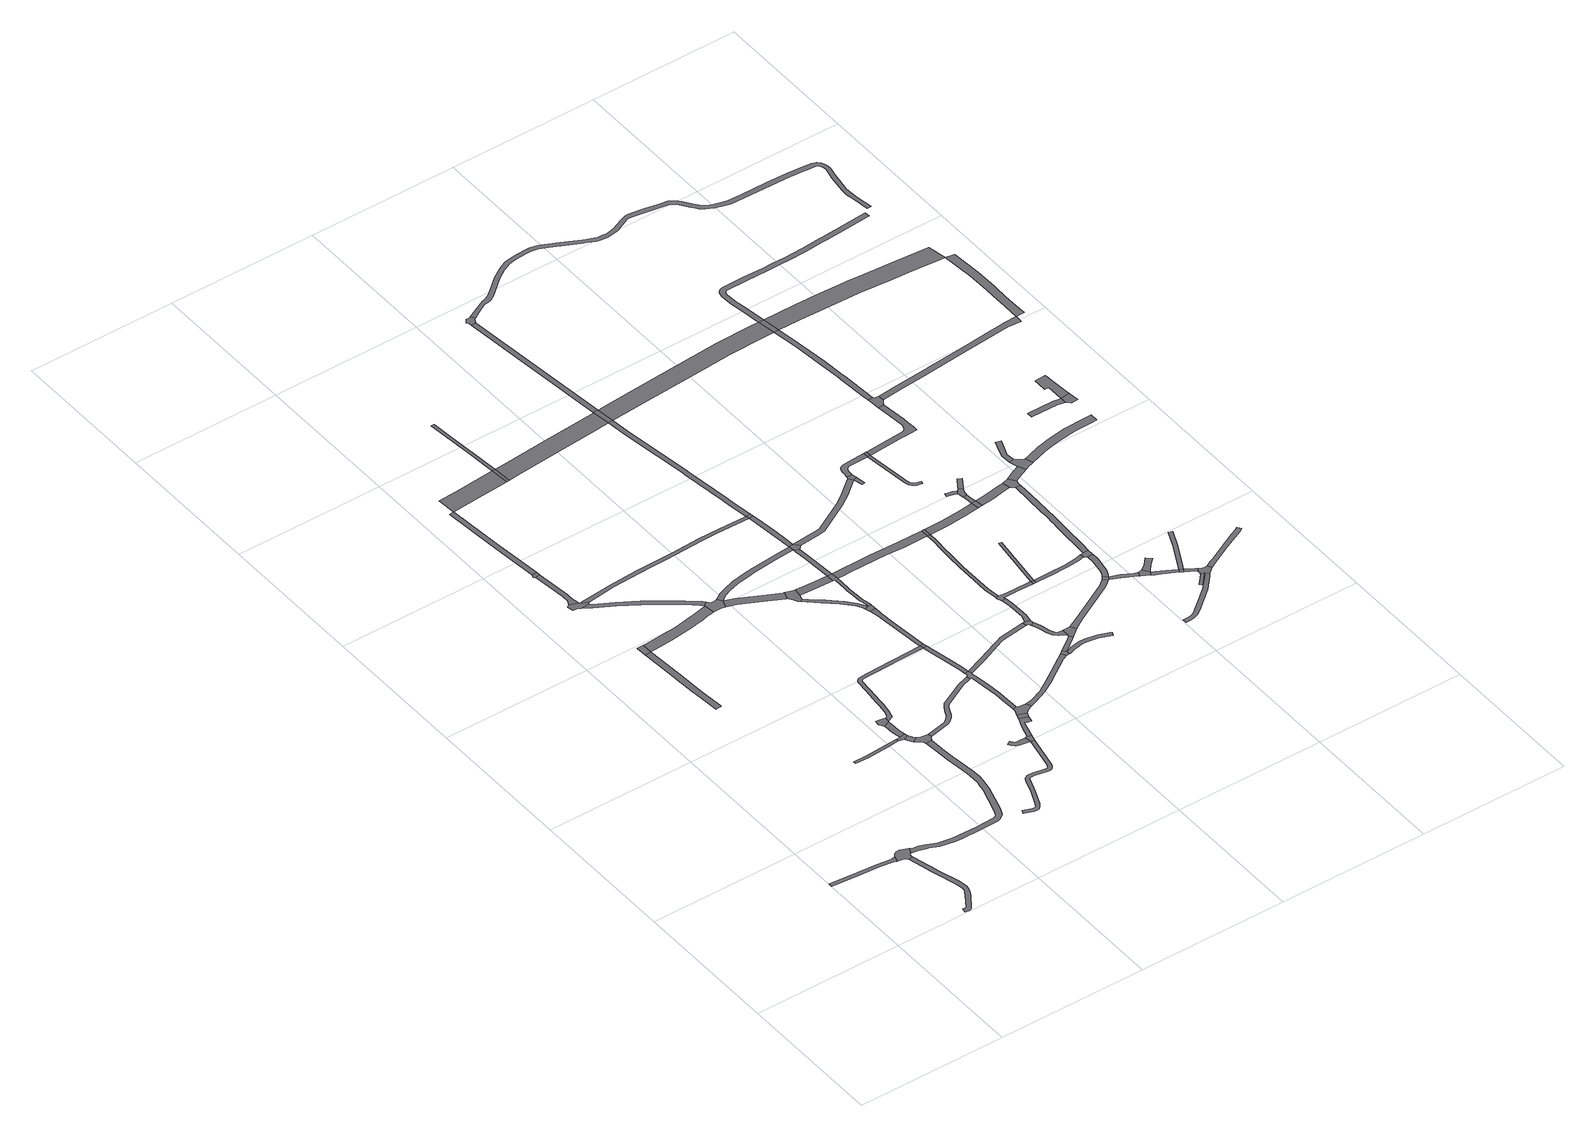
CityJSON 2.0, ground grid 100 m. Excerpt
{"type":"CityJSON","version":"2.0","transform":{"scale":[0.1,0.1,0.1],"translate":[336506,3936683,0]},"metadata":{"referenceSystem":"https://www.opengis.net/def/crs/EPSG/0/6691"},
"CityObjects":{
"road1":{"type":"Road","attributes":{"RoadStructureAttribute.sectionType":"1"},"geometry":[{"type":"MultiSurface","lod":"1","boundaries":[[[0,1,2,3,4,5,6,7,8,9]]]}]},
"road2":{"type":"Road","attributes":{"RoadStructureAttribute.sectionType":"1"},"geometry":[{"type":"MultiSurface","lod":"1","boundaries":[[[10,11,12,13,14,15,16,17,18,19,20,21,22,23,24,25,26,27,28,29,30,31,32,33]]]}]},
"road3":{"type":"Road","geometry":[{"type":"MultiSurface","lod":"1","boundaries":[[[34,35,36,37,38,9,8,39,40,10,33,41,42,43,44]]]}]},
"road4":{"type":"Road","attributes":{"RoadStructureAttribute.sectionType":"1"},"geometry":[{"type":"MultiSurface","lod":"1","boundaries":[[[45,46,47,48,49,50,51,52,53,54,55,56,57,58]]]}]},
"road5":{"type":"Road","attributes":{"RoadStructureAttribute.sectionType":"1"},"geometry":[{"type":"MultiSurface","lod":"1","boundaries":[[[59,60,61,62,63,64,65,66,67,68,69,70,71,72,73,74,75,76,77,78,34,44,79,80,81,82,83,84,85,86,87,88,89,90,91,92,93,94,95,96,97,98,99,100,101,102]]]}]},
"road6":{"type":"Road","geometry":[{"type":"MultiSurface","lod":"1","boundaries":[[[57,103,104,58]]]}]},
"road7":{"type":"Road","attributes":{"RoadStructureAttribute.sectionType":"1"},"geometry":[{"type":"MultiSurface","lod":"1","boundaries":[[[105,106,107,108,109,110,111,112]]]}]},
"road8":{"type":"Road","geometry":[{"type":"MultiSurface","lod":"1","boundaries":[[[113,114,115,116,117,118,119,120,121,122]]]}]},
"road9":{"type":"Road","attributes":{"RoadStructureAttribute.sectionType":"1"},"geometry":[{"type":"MultiSurface","lod":"1","boundaries":[[[123,124,125,126,120,119,127,128,129,130]]]}]},
"road10":{"type":"Road","geometry":[{"type":"MultiSurface","lod":"1","boundaries":[[[131,132,123,130,133,134]]]}]},
"road11":{"type":"Road","attributes":{"RoadStructureAttribute.sectionType":"1"},"geometry":[{"type":"MultiSurface","lod":"1","boundaries":[[[135,136,137,138,139,140,131,134]]]}]},
"road12":{"type":"Road","attributes":{"RoadStructureAttribute.sectionType":"1"},"geometry":[{"type":"MultiSurface","lod":"1","boundaries":[[[141,142,143,144,145,146,147,103,57,148,149,150,151,152,153,154,155,156]]]}]},
"road13":{"type":"Road","geometry":[{"type":"MultiSurface","lod":"1","boundaries":[[[157,158,105,112,159,160]]]}]},
"road14":{"type":"Road","attributes":{"RoadStructureAttribute.sectionType":"1"},"geometry":[{"type":"MultiSurface","lod":"1","boundaries":[[[159,161,162,163,164,160]]]}]},
"road15":{"type":"Road","attributes":{"RoadStructureAttribute.sectionType":"1"},"geometry":[{"type":"MultiSurface","lod":"1","boundaries":[[[165,166,167,168,158,157,169,170,171,172]]]}]},
"road16":{"type":"Road","attributes":{"RoadStructureAttribute.sectionType":"1"},"geometry":[{"type":"MultiSurface","lod":"1","boundaries":[[[173,174,175,176,177,178,115,114,179,180,181,182,183,184,185,186]]]}]},
"road17":{"type":"Road","geometry":[{"type":"MultiSurface","lod":"1","boundaries":[[[187,188,189,190,191,165,172,192]]]}]},
"road18":{"type":"Road","geometry":[{"type":"MultiSurface","lod":"1","boundaries":[[[193,194,195,196,197,198,163,162,199,200,201,202,59,102]]]}]},
"road19":{"type":"Road","attributes":{"RoadStructureAttribute.sectionType":"1"},"geometry":[{"type":"MultiSurface","lod":"1","boundaries":[[[203,204,205,206,207,208,209,210,211,212,213,214,215,216,217,218,219,220,221,222,223,224,225,226,227,228,229,230,231,232,233,234,235,236,237,238,239,240]]]}]},
"road20":{"type":"Road","attributes":{"function":"2","RoadStructureAttribute.sectionType":"1"},"geometry":[{"type":"MultiSurface","lod":"1","boundaries":[[[241,242,243,244,245,246]]]}]},
"road21":{"type":"Road","geometry":[{"type":"MultiSurface","lod":"1","boundaries":[[[155,247,248,249,250,251,252,253,186,185,156]]]}]},
"road22":{"type":"Road","attributes":{"RoadStructureAttribute.sectionType":"1"},"geometry":[{"type":"MultiSurface","lod":"1","boundaries":[[[254,255,256,257,258,259,260,261,262,263,264,265,266,240]]]}]},
"road23":{"type":"Road","attributes":{"RoadStructureAttribute.sectionType":"1"},"geometry":[{"type":"MultiSurface","lod":"1","boundaries":[[[267,268,269,270,271,272,273,274,275,276,277,278,279,280,281,282,283,284,285,195,194]]]}]},
"road24":{"type":"Road","attributes":{"RoadStructureAttribute.sectionType":"1"},"geometry":[{"type":"MultiSurface","lod":"1","boundaries":[[[286,287,288,289,290,291,292,293,294,295,296,297,298,299,187,192,300,301,302,303,304,305,306,307,308,309,310,311,312]]]}]},
"road25":{"type":"Road","attributes":{"RoadStructureAttribute.sectionType":"1"},"geometry":[{"type":"MultiSurface","lod":"1","boundaries":[[[313,314,315,316,317,318,319,320,118,117,321,322,323,324,325,326,327,328,329]]]}]},
"road26":{"type":"Road","geometry":[{"type":"MultiSurface","lod":"1","boundaries":[[[240,239,330,331,254]]]}]},
"road27":{"type":"Road","geometry":[{"type":"MultiSurface","lod":"1","boundaries":[[[243,242,332,333]]]}]},
"road28":{"type":"Road","attributes":{"RoadStructureAttribute.sectionType":"1"},"geometry":[{"type":"MultiSurface","lod":"1","boundaries":[[[249,334,335,336,337,338,339,340,341,250]]]}]},
"road29":{"type":"Road","attributes":{"RoadStructureAttribute.sectionType":"1"},"geometry":[{"type":"MultiSurface","lod":"1","boundaries":[[[342,343,344,331,330,345,346,347,348,349,350]]]}]},
"road30":{"type":"Road","attributes":{"RoadStructureAttribute.sectionType":"1"},"geometry":[{"type":"MultiSurface","lod":"1","boundaries":[[[351,352,353,354,355,356,243,333]]]}]},
"road31":{"type":"Road","geometry":[{"type":"MultiSurface","lod":"1","boundaries":[[[357,358,342,350]]]}]},
"road32":{"type":"Road","geometry":[{"type":"MultiSurface","lod":"1","boundaries":[[[359,360,361,362,363,364,358,357,365,366,367]]]}]},
"road33":{"type":"Road","geometry":[{"type":"MultiSurface","lod":"1","boundaries":[[[368,369,370,371,372,373,374,338,337]]]}]},
"road34":{"type":"Road","geometry":[{"type":"MultiSurface","lod":"1","boundaries":[[[375,376,377,276,275,378,379,380,381,362,361,382,383,384,385,386,387,388,389,390]]]}]},
"road35":{"type":"Road","attributes":{"RoadStructureAttribute.sectionType":"1"},"geometry":[{"type":"MultiSurface","lod":"1","boundaries":[[[391,392,393,394,395,396,397,398,399,400,401,402,403,397,404,405,406,407,408,409,410,251,250]]]}]},
"road36":{"type":"Road","attributes":{"RoadStructureAttribute.sectionType":"1"},"geometry":[{"type":"MultiSurface","lod":"1","boundaries":[[[411,412,413,375,390,414,415,416,312]]]}]},
"road37":{"type":"Road","attributes":{"RoadStructureAttribute.sectionType":"1"},"geometry":[{"type":"MultiSurface","lod":"1","boundaries":[[[417,418,419,420,421,422,423,424,371,370,425,426,427,428,429,430,431,432]]]}]},
"road38":{"type":"Road","geometry":[{"type":"MultiSurface","lod":"1","boundaries":[[[416,433,434,435,286,312]]]}]},
"road39":{"type":"Road","attributes":{"RoadStructureAttribute.sectionType":"1"},"geometry":[{"type":"MultiSurface","lod":"1","boundaries":[[[435,436,437,438,439,440,441,442,443,286]]]}]},
"road40":{"type":"Road","attributes":{"RoadStructureAttribute.sectionType":"1"},"geometry":[{"type":"MultiSurface","lod":"1","boundaries":[[[400,444,445,446,373,372,447,448,449,450]]]}]},
"road41":{"type":"Road","geometry":[{"type":"MultiSurface","lod":"1","boundaries":[[[440,439,451,452,453,417,432]]]}]},
"road42":{"type":"Road","attributes":{"function":"2","RoadStructureAttribute.sectionType":"1"},"geometry":[{"type":"MultiSurface","lod":"1","boundaries":[[[332,454,455,456,457,458,459,460,461,462,333]]]}]},
"road43":{"type":"Road","geometry":[{"type":"MultiSurface","lod":"1","boundaries":[[[463,464,465,466,467,468,469,470,453,452,471,472,473,474,475,476,477,478,401,400,450]]]}]},
"road44":{"type":"Road","attributes":{"RoadStructureAttribute.sectionType":"1"},"geometry":[{"type":"MultiSurface","lod":"1","boundaries":[[[479,480,481,482,483,484,367,366,485,486,487,488,489,490]]]}]},
"road45":{"type":"Road","attributes":{"RoadStructureAttribute.sectionType":"1"},"geometry":[{"type":"MultiSurface","lod":"1","boundaries":[[[389,491,492,493,494,495,496,497,498,499,500,390]]]}]},
"road46":{"type":"Road","geometry":[{"type":"MultiSurface","lod":"1","boundaries":[[[397,403,501,502,404]]]}]},
"road47":{"type":"Road","attributes":{"RoadStructureAttribute.sectionType":"1"},"geometry":[{"type":"MultiSurface","lod":"1","boundaries":[[[502,503,504,505,506,328,507,508,509,404]]]}]},
"road48":{"type":"Road","geometry":[{"type":"MultiSurface","lod":"1","boundaries":[[[329,328,506,510]]]}]},
"road49":{"type":"Road","attributes":{"RoadStructureAttribute.sectionType":"1"},"geometry":[{"type":"MultiSurface","lod":"1","boundaries":[[[511,512,513,514,515,516,517,458,518,519,520,521,522,523,329,510]]]}]},
"road50":{"type":"Road","geometry":[{"type":"MultiSurface","lod":"1","boundaries":[[[524,525,479,490,526,527]]]}]},
"road51":{"type":"Road","attributes":{"RoadStructureAttribute.sectionType":"1"},"geometry":[{"type":"MultiSurface","lod":"1","boundaries":[[[528,529,530,531,532,533,534,535,536,537,538,401,478]]]}]},
"road52":{"type":"Road","geometry":[{"type":"MultiSurface","lod":"1","boundaries":[[[458,517,539,540,541,459]]]}]},
"road53":{"type":"Road","attributes":{"RoadStructureAttribute.sectionType":"1"},"geometry":[{"type":"MultiSurface","lod":"1","boundaries":[[[542,524,527,543,544,545,546]]]}]},
"road54":{"type":"Road","geometry":[{"type":"MultiSurface","lod":"1","boundaries":[[[496,495,547,548,549,550,551,552]]]}]},
"road55":{"type":"Road","attributes":{"RoadStructureAttribute.sectionType":"1"},"geometry":[{"type":"MultiSurface","lod":"1","boundaries":[[[553,554,555,556,557,558,549,548,559,560,561,562,563,564,565]]]}]},
"road56":{"type":"Road","attributes":{"RoadStructureAttribute.sectionType":"1"},"geometry":[{"type":"MultiSurface","lod":"1","boundaries":[[[551,566,567,568,569,570,571,552]]]}]},
"road57":{"type":"Road","attributes":{"RoadStructureAttribute.sectionType":"1"},"geometry":[{"type":"MultiSurface","lod":"1","boundaries":[[[526,572,573,574,575,576,577,578,579,580,581,582,583,584,585,586,587,527]]]}]},
"road58":{"type":"Road","geometry":[{"type":"MultiSurface","lod":"1","boundaries":[[[588,553,565,546,545,589]]]}]},
"road59":{"type":"Road","attributes":{"RoadStructureAttribute.sectionType":"1"},"geometry":[{"type":"MultiSurface","lod":"1","boundaries":[[[590,591,592,593,594,595,502,501,596,597,598,599,590,600,601,602]]]}]},
"road60":{"type":"Road","attributes":{"RoadStructureAttribute.sectionType":"1"},"geometry":[{"type":"MultiSurface","lod":"1","boundaries":[[[603,604,605,541,540]]]}]},
"road61":{"type":"Road","attributes":{"RoadStructureAttribute.sectionType":"1"},"geometry":[{"type":"MultiSurface","lod":"1","boundaries":[[[533,606,607,608,609,610,611,612,613,614,615,616,617,618,619,620,621,622,623,624]]]}]},
"road62":{"type":"Road","geometry":[{"type":"MultiSurface","lod":"1","boundaries":[[[625,626,569,568,627,628,629,630,631,632,633,634,635,615,614]]]}]},
"road63":{"type":"Road","geometry":[{"type":"MultiSurface","lod":"1","boundaries":[[[636,637,638,639,640,641,642,643,644,645,604,603,646,647,648,649,650]]]}]},
"road64":{"type":"Road","geometry":[{"type":"MultiSurface","lod":"1","boundaries":[[[651,534,533,624,652]]]}]},
"road65":{"type":"Road","geometry":[{"type":"MultiSurface","lod":"1","boundaries":[[[631,653,654,655,632]]]}]},
"road66":{"type":"Road","attributes":{"RoadStructureAttribute.sectionType":"1"},"geometry":[{"type":"MultiSurface","lod":"1","boundaries":[[[656,657,658,659,660,661,662,663,664,665,588,589]]]}]},
"road67":{"type":"Road","attributes":{"RoadStructureAttribute.sectionType":"1"},"geometry":[{"type":"MultiSurface","lod":"1","boundaries":[[[666,667,668,669,632,655]]]}]},
"road68":{"type":"Road","geometry":[{"type":"MultiSurface","lod":"1","boundaries":[[[670,671,672,591,590,602]]]}]},
"road69":{"type":"Road","attributes":{"RoadStructureAttribute.sectionType":"1"},"geometry":[{"type":"MultiSurface","lod":"1","boundaries":[[[673,674,675,676,677,678,679,680,651,652]]]}]},
"road70":{"type":"Road","attributes":{"RoadStructureAttribute.sectionType":"1"},"geometry":[{"type":"MultiSurface","lod":"1","boundaries":[[[681,682,683,684,685,686,687,688,689,690,655,654]]]}]},
"road71":{"type":"Road","attributes":{"RoadStructureAttribute.sectionType":"1"},"geometry":[{"type":"MultiSurface","lod":"1","boundaries":[[[691,692,693,694,695,696,697,671,670,698,699,700,701,702,703,704]]]}]},
"road72":{"type":"Road","geometry":[{"type":"MultiSurface","lod":"1","boundaries":[[[705,706,707,661,660]]]}]},
"road73":{"type":"Road","attributes":{"function":"2","RoadStructureAttribute.sectionType":"1"},"geometry":[{"type":"MultiSurface","lod":"1","boundaries":[[[708,709,710,711,712,713,539,517,714,715,716,717,718,719,720]]]}]},
"road74":{"type":"Road","attributes":{"RoadStructureAttribute.sectionType":"1"},"geometry":[{"type":"MultiSurface","lod":"1","boundaries":[[[703,721,722,723,724,725,726,727,728,729,730,731,732,733,734,735,736,737,738,739]]]}]},
"road75":{"type":"Road","geometry":[{"type":"MultiSurface","lod":"1","boundaries":[[[703,739,740,704]]]}]},
"road76":{"type":"Road","attributes":{"RoadStructureAttribute.sectionType":"1"},"geometry":[{"type":"MultiSurface","lod":"1","boundaries":[[[741,742,743,744,745,746,747,748,749,707,706]]]}]},
"road77":{"type":"Road","attributes":{"RoadStructureAttribute.sectionType":"1"},"geometry":[{"type":"MultiSurface","lod":"1","boundaries":[[[750,751,752,753,754,755,756,757]]]}]},
"road78":{"type":"Road","geometry":[{"type":"MultiSurface","lod":"1","boundaries":[[[677,676,758,759]]]}]},
"road79":{"type":"Road","attributes":{"RoadStructureAttribute.sectionType":"1"},"geometry":[{"type":"MultiSurface","lod":"1","boundaries":[[[705,760,761,762,763,764,765,706]]]}]},
"road80":{"type":"Road","attributes":{"RoadStructureAttribute.sectionType":"1"},"geometry":[{"type":"MultiSurface","lod":"1","boundaries":[[[759,766,767,768,769,770,677]]]}]},
"road81":{"type":"Road","geometry":[{"type":"MultiSurface","lod":"1","boundaries":[[[744,771,772,773,686,685,745]]]}]},
"road82":{"type":"Road","geometry":[{"type":"MultiSurface","lod":"1","boundaries":[[[756,774,775,768,767,776,777,778,779,780,757]]]}]},
"road83":{"type":"Road","attributes":{"RoadStructureAttribute.sectionType":"1"},"geometry":[{"type":"MultiSurface","lod":"1","boundaries":[[[781,782,783,784,780,779]]]}]},
"road84":{"type":"Road","geometry":[{"type":"MultiSurface","lod":"1","boundaries":[[[762,785,786,787,788,789,763]]]}]},
"road85":{"type":"Road","attributes":{"RoadStructureAttribute.sectionType":"1"},"geometry":[{"type":"MultiSurface","lod":"1","boundaries":[[[790,791,792,793,794,795,796,797,798,799,800,801,802,803,804,805,806,807,808]]]}]},
"road86":{"type":"Road","attributes":{"RoadStructureAttribute.sectionType":"1"},"geometry":[{"type":"MultiSurface","lod":"1","boundaries":[[[758,809,810,811,812,813,814,759]]]}]},
"road87":{"type":"Road","attributes":{"RoadStructureAttribute.sectionType":"1"},"geometry":[{"type":"MultiSurface","lod":"1","boundaries":[[[815,816,817,818,819,820,773,772,821,822,823,824,825,826,827]]]}]},
"road88":{"type":"Road","geometry":[{"type":"MultiSurface","lod":"1","boundaries":[[[828,829,830,831,832,788,787]]]}]},
"road89":{"type":"Road","attributes":{"RoadStructureAttribute.sectionType":"1"},"geometry":[{"type":"MultiSurface","lod":"1","boundaries":[[[833,834,835,836,787,786,837,838,839,840]]]}]},
"road90":{"type":"Road","attributes":{"RoadStructureAttribute.sectionType":"1"},"geometry":[{"type":"MultiSurface","lod":"1","boundaries":[[[841,842,843,844,845,846,847,740,739,848,849,850,851,852,853,854,855,856]]]}]},
"road91":{"type":"Road","geometry":[{"type":"MultiSurface","lod":"1","boundaries":[[[857,858,833,840]]]}]},
"road92":{"type":"Road","geometry":[{"type":"MultiSurface","lod":"1","boundaries":[[[859,860,861,862,808,863]]]}]},
"road93":{"type":"Road","geometry":[{"type":"MultiSurface","lod":"1","boundaries":[[[812,811,815,827,864,865,866]]]}]},
"road94":{"type":"Road","attributes":{"RoadStructureAttribute.sectionType":"1"},"geometry":[{"type":"MultiSurface","lod":"1","boundaries":[[[867,868,858,857,869,870,871]]]}]},
"road95":{"type":"Road","geometry":[{"type":"MultiSurface","lod":"1","boundaries":[[[807,872,873,874,875,876,877,878,867,871,879,863,808]]]}]},
"road96":{"type":"Road","attributes":{"RoadStructureAttribute.sectionType":"1"},"geometry":[{"type":"MultiSurface","lod":"1","boundaries":[[[865,880,881,882,883,866]]]}]},
"road97":{"type":"Road","attributes":{"RoadStructureAttribute.sectionType":"1"},"geometry":[{"type":"MultiSurface","lod":"1","boundaries":[[[884,885,886,887,888,889,833,858]]]}]},
"road98":{"type":"Road","geometry":[{"type":"MultiSurface","lod":"1","boundaries":[[[855,890,891,892,893,894,895,896,897,856]]]}]},
"road99":{"type":"Road","geometry":[{"type":"MultiSurface","lod":"1","boundaries":[[[898,899,900,901,902,882,881]]]}]},
"road100":{"type":"Road","attributes":{"RoadStructureAttribute.sectionType":"1"},"geometry":[{"type":"MultiSurface","lod":"1","boundaries":[[[719,903,904,905,906,907,908,897,896,909,910,911,912,913,914,915]]]}]},
"road101":{"type":"Road","attributes":{"RoadStructureAttribute.sectionType":"1"},"geometry":[{"type":"MultiSurface","lod":"1","boundaries":[[[901,916,917,918,919,920,921,902]]]}]},
"road102":{"type":"Road","geometry":[{"type":"MultiSurface","lod":"1","boundaries":[[[720,719,915,922]]]}]},
"road103":{"type":"Road","attributes":{"RoadStructureAttribute.sectionType":"1"},"geometry":[{"type":"MultiSurface","lod":"1","boundaries":[[[923,924,925,926,927,928,875,874,929,930,931,932,933]]]}]},
"road104":{"type":"Road","attributes":{"RoadStructureAttribute.sectionType":"1"},"geometry":[{"type":"MultiSurface","lod":"1","boundaries":[[[649,934,935,936,937,938,939,940,941,942,943,944,945,946,947,948,949,950,951,952,953,954,955,956,957,958,959,960,961,962,963,964,965,966,967,968,969,970,971,972,973,974,975,976,977,978,979,980,981,982,983,984,985,986,987,988,989,990,991,992,993,994,995,996,997,998,999,1000,1001,1002,1003,1004,1005,1006,1007,1008,1009,1010,1011,1012,1013,1014,1015,1016,1017,1018,1019,1020,1021,1022,1023,1024,1025,1026,1027,1028,1029,1030,1031,1032,1033,1034,1035,1036,1037,1038,1039,1040,1041,1042,1043,1044,1045,1046,1047,1048,1049,1050,1051,1052,1053,1054,1055,1056,1057,1058,1059,1060,1061,1062,650]]]}]},
"road105":{"type":"Road","attributes":{"RoadStructureAttribute.sectionType":"1"},"geometry":[{"type":"MultiSurface","lod":"1","boundaries":[[[1063,1064,1065,1066,1067,1068,900,899,1069,1070,1071,1072,1073,1074,1075,1076]]]}]},
"road106":{"type":"Road","attributes":{"RoadStructureAttribute.sectionType":"1"},"geometry":[{"type":"MultiSurface","lod":"1","boundaries":[[[1077,1078,1079,1080,1081,1082,1083,1084]]]}]},
"road107":{"type":"Road","attributes":{"RoadStructureAttribute.sectionType":"1"},"geometry":[{"type":"MultiSurface","lod":"1","boundaries":[[[1085,1086,1087,1088,1089,1090,1091,1092,893,892,1093,1094,1095,1096,1097,1098,1099,1100]]]}]},
"road108":{"type":"Road","attributes":{"function":"2","RoadStructureAttribute.sectionType":"1"},"geometry":[{"type":"MultiSurface","lod":"1","boundaries":[[[915,1101,1102,1103,1104,1105,1106,1107,1108,1109,1110,1111,1112,1113,1085,1114,1115,1116,1117,1118,1119,1109,1120,1121,1122,1123,1124,1125,1126,1127,922]]]}]},
"road109":{"type":"Road","geometry":[{"type":"MultiSurface","lod":"1","boundaries":[[[1084,1083,1128,1129,1130,1131]]]}]},
"road110":{"type":"Road","attributes":{"RoadStructureAttribute.sectionType":"1"},"geometry":[{"type":"MultiSurface","lod":"1","boundaries":[[[1132,1133,1134,1135,1136,1137,1138,1139,1140,1141,1142,1143,1144,1145,1146,1147,1148,1149,720,922,1150,1151,1152,1153,1154,1155,1156,1157,1158,1159,1160,1161,1162,1163,1164,1165,1166,1167,1168]]]}]},
"road111":{"type":"Road","attributes":{"RoadStructureAttribute.sectionType":"1"},"geometry":[{"type":"MultiSurface","lod":"1","boundaries":[[[1169,1170,1171,1172,1173,1174,1175,1176,1084,1131]]]}]}
},
"vertices":[
[418,630,0],[327,644,0],[197,655,0],[5,671,0],[3,645,0],[195,629,0],[324,618,0],[416,604,0],[437,598,0],[447,638,0],
[502,571,0],[534,439,0],[537,426,0],[549,374,0],[589,240,0],[597,187,0],[593,167,0],[588,153,0],[573,127,0],[512,37,0],[489,39,0],[486,9,0],[514,7,0],[523,9,0],[533,14,0],[598,111,0],[615,140,0],[622,159,0],[627,187,0],[619,246,0],[578,382,0],[563,447,0],[559,460,0],[531,576,0],
[557,648,0],[554,649,0],[507,668,0],[480,667,0],[461,658,0],[448,596,0],[482,587,0],[530,589,0],[529,597,0],[531,602,0],[539,605,0],
[351,2894,0],[362,2715,0],[368,2625,0],[377,2489,0],[383,2410,0],[392,2289,0],[392,2286,0],[432,2289,0],[431,2303,0],[421,2434,0],[417,2492,0],[407,2664,0],[392,2914,0],[350,2904,0],
[1185,1331,0],[1190,1245,0],[1198,1146,0],[1216,978,0],[1219,919,0],[1216,880,0],[1212,861,0],[1202,807,0],[1150,632,0],[1132,591,0],[1115,577,0],[1106,575,0],[981,570,0],[859,572,0],[814,573,0],[719,591,0],[663,615,0],[662,616,0],[613,632,0],[583,637,0],[562,604,0],[582,601,0],[605,597,0],[643,585,0],[650,583,0],[709,557,0],[810,538,0],[859,537,0],[981,535,0],[1112,540,0],[1115,541,0],[1130,546,0],[1164,569,0],[1186,619,0],[1186,620,0],[1239,799,0],[1253,875,0],[1257,919,0],[1254,981,0],[1236,1150,0],[1229,1238,0],[1229,1247,0],[1225,1314,0],[1224,1333,0],
[389,2984,0],[347,2982,0],
[1065,1460,0],[990,1454,0],[840,1446,0],[753,1448,0],[752,1428,0],[841,1426,0],[991,1434,0],[1066,1442,0],
[274,3466,0],[296,3455,0],[354,3460,0],[358,3468,0],[370,3474,0],[318,3496,0],[314,3502,0],[257,3523,0],[241,3509,0],[251,3470,0],
[248,3830,0],[273,3602,0],[273,3553,0],[266,3537,0],[309,3526,0],[306,3554,0],[306,3603,0],[281,3834,0],
[246,3858,0],[236,3836,0],[279,3859,0],[279,3861,0],
[269,3967,0],[246,4204,0],[212,4569,0],[179,4566,0],[212,4212,0],[233,3995,0],
[864,3046,0],[825,3038,0],[789,3030,0],[754,3024,0],[638,3004,0],[545,2994,0],[420,2985,0],[424,2915,0],[551,2924,0],[647,2935,0],[672,2939,0],[803,2961,0],[840,2970,0],[878,2977,0],[888,2979,0],[879,3048,0],
[1133,1470,0],[1094,1462,0],[1102,1433,0],[1137,1453,0],
[1120,1403,0],[1134,1384,0],[1166,1407,0],[1153,1425,0],
[1080,1591,0],[1083,1583,0],[1086,1524,0],[1089,1484,0],[1129,1490,0],[1126,1527,0],[1123,1585,0],[1122,1607,0],
[889,3093,0],[851,3125,0],[814,3156,0],[608,3305,0],[487,3380,0],[369,3448,0],[352,3420,0],[471,3352,0],[590,3277,0],[794,3130,0],[828,3101,0],[864,3070,0],[876,3054,0],[903,3077,0],
[1130,1647,0],[1093,1654,0],[1064,1657,0],[1060,1620,0],[1074,1609,0],[1124,1615,0],
[1237,1357,0],[1244,1360,0],[1240,1387,0],[1192,1392,0],[1184,1396,0],[1181,1398,0],[1139,1377,0],[1161,1363,0],[1162,1363,0],[1178,1350,0],
[1630,780,0],[1626,761,0],[1622,751,0],[1615,745,0],[1607,744,0],[1518,759,0],[1496,760,0],[1480,760,0],[1468,754,0],[1457,744,0],[1450,731,0],[1412,630,0],[1370,533,0],[1359,514,0],[1352,508,0],[1344,507,0],[1334,509,0],[1275,531,0],[1266,508,0],[1327,485,0],[1344,481,0],[1364,484,0],[1379,499,0],[1393,522,0],[1435,621,0],[1473,719,0],[1476,727,0],[1481,733,0],[1487,735,0],[1496,735,0],[1516,733,0],[1607,719,0],[1626,721,0],[1643,736,0],[1650,754,0],[1654,774,0],[1700,982,0],[1675,987,0],
[432,4588,0],[613,4603,0],[603,4726,0],[333,4705,0],[203,4695,0],[213,4571,0],
[910,2982,0],[939,2979,0],[970,2974,0],[987,3025,0],[970,3059,0],[946,3052,0],[923,3055,0],
[1669,1033,0],[1661,1032,0],[1636,1031,0],[1615,1033,0],[1597,1037,0],[1589,1045,0],[1581,1058,0],[1579,1060,0],[1554,1045,0],[1560,1034,0],[1566,1025,0],[1583,1010,0],[1610,1001,0],
[1382,1391,0],[1402,1402,0],[1430,1424,0],[1446,1447,0],[1462,1482,0],[1479,1512,0],[1492,1528,0],[1652,1611,0],[1723,1635,0],[1717,1661,0],[1696,1654,0],[1641,1635,0],[1474,1549,0],[1456,1527,0],[1437,1495,0],[1422,1461,0],[1410,1443,0],[1387,1424,0],[1372,1416,0],
[1662,2036,0],[1466,2031,0],[1443,2030,0],[1276,2026,0],[1215,2020,0],[1204,2015,0],[1193,2003,0],[1187,1990,0],[1180,1910,0],[1168,1785,0],[1165,1759,0],[1154,1692,0],[1144,1659,0],[1135,1647,0],[1165,1633,0],[1179,1686,0],[1190,1756,0],[1192,1780,0],[1204,1907,0],[1212,1984,0],[1214,1990,0],[1219,1994,0],[1222,1996,0],[1277,2001,0],[1440,2005,0],[1467,2006,0],[1667,2011,0],
[1345,3546,0],[1204,3547,0],[1004,3538,0],[953,3536,0],[809,3533,0],[745,3532,0],[556,3522,0],[332,3498,0],[558,3498,0],[746,3507,0],[839,3509,0],[954,3511,0],[1010,3513,0],[1204,3522,0],[1311,3521,0],[1539,3519,0],[1536,3544,0],
[1711,1029,0],[1686,1036,0],
[633,4604,0],[623,4728,0],
[1036,2952,0],[1171,2886,0],[1291,2827,0],[1297,2825,0],[1315,2876,0],[1312,2877,0],[1226,2919,0],[1057,3002,0],
[1738,1191,0],[1725,1158,0],[1708,1114,0],[1732,1106,0],[1749,1149,0],[1758,1133,0],[1785,1128,0],[1788,1142,0],[1794,1170,0],
[607,4927,0],[588,5113,0],[577,5253,0],[557,5252,0],[568,5111,0],[587,4925,0],
[1809,1202,0],[1750,1224,0],
[1823,1270,0],[1803,1274,0],[1789,1278,0],[1762,1277,0],[1763,1260,0],[1763,1258,0],[1827,1218,0],[1864,1233,0],[1848,1270,0],
[1318,2792,0],[1334,2768,0],[1345,2757,0],[1361,2773,0],[1371,2804,0],[1380,2857,0],[1358,2861,0],
[1726,1692,0],[1728,1678,0],[1729,1667,0],[1733,1636,0],[1747,1542,0],[1758,1433,0],[1759,1369,0],[1789,1288,0],[1786,1369,0],[1785,1434,0],[1774,1545,0],[1760,1637,0],[1756,1662,0],[1756,1667,0],[1763,1670,0],[1753,1695,0],
[1030,3054,0],[1076,3074,0],[1143,3095,0],[1259,3114,0],[1297,3121,0],[1450,3135,0],[1578,3146,0],[1580,3124,0],[1585,3052,0],[1600,2849,0],[1631,2848,0],[1615,3058,0],[1610,3126,0],[1575,3182,0],[1475,3173,0],[1293,3157,0],[1230,3146,0],[1135,3130,0],[1064,3108,0],[1016,3087,0],
[1669,2000,0],[1707,1805,0],[1723,1727,0],[1749,1731,0],[1733,1810,0],[1692,2016,0],
[1626,2493,0],[1622,2509,0],[1596,2552,0],[1547,2608,0],[1517,2636,0],[1464,2684,0],[1451,2695,0],[1387,2750,0],[1370,2732,0],[1435,2676,0],[1437,2674,0],[1513,2606,0],[1530,2591,0],[1576,2538,0],[1599,2500,0],[1602,2487,0],
[1691,2023,0],[1691,2024,0],[1687,2041,0],
[1685,2054,0],[1661,2296,0],[1653,2403,0],[1652,2452,0],[1612,2452,0],[1623,2398,0],[1635,2293,0],[1659,2051,0],
[1514,2850,0],[1444,2853,0],[1384,2857,0],[1378,2803,0],[1475,2798,0],[1512,2796,0],[1600,2795,0],
[1652,2468,0],[1652,2494,0],[1630,2493,0],
[701,4610,0],[997,4636,0],[1319,4664,0],[1342,4666,0],[1389,4670,0],[1373,4793,0],[1308,4787,0],[1026,4763,0],[691,4733,0],
[1614,2795,0],[1614,2747,0],[1614,2690,0],[1613,2674,0],[1616,2621,0],[1620,2568,0],[1631,2511,0],[1631,2499,0],[1651,2497,0],[1650,2514,0],[1639,2570,0],[1638,2602,0],[1633,2674,0],[1634,2686,0],[1634,2756,0],[1634,2795,0],
[2267,1503,0],[2235,1480,0],[2135,1412,0],[2057,1359,0],[1982,1314,0],[1897,1278,0],[1908,1252,0],[1995,1289,0],[2072,1335,0],[2150,1388,0],[2251,1457,0],[2289,1473,0],
[1885,1718,0],[2016,1771,0],[2062,1790,0],[2083,1798,0],[2258,1823,0],[2256,1850,0],[2075,1824,0],[2052,1814,0],[2013,1799,0],[1875,1743,0],
[1635,3152,0],[1605,3186,0],
[1601,3248,0],[1591,3348,0],[1576,3485,0],[1571,3523,0],[1545,3482,0],[1563,3306,0],[1570,3245,0],
[1567,3548,0],
[1547,3692,0],[1541,3738,0],[1504,4047,0],[1501,4069,0],[1473,4275,0],[1437,4528,0],[1421,4673,0],[1406,4524,0],[1441,4271,0],[1469,4069,0],[1472,4043,0],[1510,3734,0],[1518,3671,0],
[2291,1522,0],[2285,1517,0],[2309,1474,0],[2308,1500,0],
[1680,2795,0],[1719,2795,0],[1907,2796,0],[1980,2793,0],[2104,2788,0],[2268,2788,0],[2268,2843,0],[2105,2843,0],[1906,2849,0],[1835,2848,0],[1674,2847,0],
[1406,4795,0],[1406,4798,0],[1373,4795,0],
[2379,1586,0],[2323,1510,0],[2396,1565,0],[2416,1580,0],[2398,1603,0],
[2274,1820,0],[2283,1806,0],[2307,1819,0],[2304,1830,0],[2303,1845,0],[2270,1852,0],
[2400,1661,0],[2369,1666,0],[2353,1680,0],[2342,1707,0],[2329,1759,0],[2323,1781,0],[2296,1772,0],[2304,1742,0],[2315,1698,0],[2330,1663,0],[2356,1640,0],[2390,1623,0],[2400,1612,0],
[2312,1895,0],[2311,2016,0],[2304,2080,0],[2275,2077,0],[2285,2015,0],[2286,1899,0],
[2319,1474,0],[2356,1487,0],[2397,1496,0],[2421,1501,0],[2453,1500,0],[2526,1486,0],[2608,1457,0],[2613,1468,0],[2619,1481,0],[2608,1485,0],[2534,1512,0],[2456,1527,0],[2418,1528,0],[2348,1513,0],[2335,1508,0],[2313,1499,0],
[2450,1662,0],[2476,1628,0],
[2222,3436,0],[2200,3463,0],[2093,3375,0],[2017,3324,0],[1812,3207,0],[1777,3202,0],[1782,3167,0],[1824,3174,0],[2035,3294,0],[2114,3347,0],[2237,3372,0],[2257,3375,0],[2247,3440,0],
[1299,5828,0],[1266,5824,0],[1268,5808,0],
[2270,2727,0],[2263,2651,0],[2258,2570,0],[2258,2567,0],[2253,2451,0],[2253,2363,0],[2253,2213,0],[2261,2133,0],[2262,2122,0],[2282,2124,0],[2273,2214,0],[2273,2368,0],[2273,2450,0],[2278,2564,0],[2278,2568,0],[2283,2650,0],[2288,2705,0],[2290,2726,0],[2289,2784,0],
[2263,2109,0],[2263,2105,0],[2303,2083,0],[2301,2095,0],[2313,2094,0],[2392,2092,0],[2507,2091,0],[2507,2116,0],[2392,2117,0],[2315,2119,0],[2305,2120,0],
[1301,5887,0],[1297,5884,0],[1292,5882,0],[1289,5882,0],[1286,5881,0],[1285,5882,0],[1279,5882,0],[1273,5884,0],[1255,5861,0],[1264,5854,0],[1304,5843,0],[1311,5853,0],[1317,5858,0],[1322,5862,0],[1304,5888,0],
[2288,2843,0],[2288,2788,0],
[2520,2091,0],[2527,2090,0],[2527,2115,0],
[2547,1675,0],[2816,1819,0],[2842,1838,0],[2863,1854,0],[2873,1863,0],[2847,1888,0],[2839,1878,0],[2801,1850,0],[2798,1848,0],[2530,1705,0],
[2571,2431,0],[2579,2491,0],[2559,2493,0],[2550,2427,0],
[2241,3476,0],[2206,3479,0],[2205,3468,0],
[2298,2788,0],[2415,2791,0],[2547,2800,0],[2649,2813,0],[2642,2868,0],[2541,2855,0],[2413,2846,0],[2297,2843,0],
[2608,2090,0],[2626,2090,0],[2753,2091,0],[2840,2100,0],[2881,2108,0],[2874,2134,0],[2836,2125,0],[2752,2116,0],[2635,2115,0],[2608,2115,0],
[2297,3579,0],[2251,3576,0],[2231,3570,0],[2222,3562,0],[2215,3545,0],[2211,3525,0],[2209,3506,0],[2241,3496,0],[2242,3515,0],[2248,3529,0],[2254,3538,0],[2268,3545,0],[2406,3550,0],[2404,3586,0],
[2880,1861,0],[2890,1885,0],[2861,1907,0],
[2600,4870,0],[2541,4870,0],[2299,4863,0],[1963,4838,0],[1705,4820,0],[1449,4799,0],[1715,4696,0],[1979,4715,0],[2306,4739,0],[2542,4746,0],[2598,4746,0],[2623,4745,0],[2604,4869,0],
[2416,3466,0],[2427,3356,0],[2437,3273,0],[2441,3244,0],[2442,3236,0],[2450,3211,0],[2463,3197,0],[2483,3183,0],[2520,3176,0],[2524,3195,0],[2491,3202,0],[2476,3212,0],[2468,3221,0],[2461,3240,0],[2460,3248,0],[2457,3275,0],[2447,3358,0],[2436,3468,0],[2426,3551,0],
[2424,3587,0],
[2900,1899,0],[2917,1937,0],[2935,2045,0],[2935,2094,0],[2899,2094,0],[2899,2086,0],[2899,2048,0],[2882,1948,0],[2869,1917,0],
[2616,3015,0],[2599,3020,0],[2568,3025,0],[2564,3003,0],[2599,2994,0],[2624,2985,0],[2626,2983,0],[2639,3004,0],
[2680,2817,0],[2674,2872,0],
[2943,1836,0],[3009,1800,0],[3035,1785,0],[3051,1813,0],[3023,1822,0],[2957,1859,0],
[2668,2909,0],[2665,2944,0],[2637,2938,0],[2640,2926,0],[2642,2896,0],
[2935,2105,0],[2935,2139,0],[2899,2140,0],
[2628,2982,0],[2629,2981,0],[2666,2956,0],[2668,2973,0],[2673,2986,0],[2680,2999,0],[2654,3015,0],
[2687,3011,0],[2729,3077,0],[2704,3090,0],[2665,3031,0],
[3043,1781,0],[3095,1752,0],[3109,1777,0],[3080,1822,0],[3069,1816,0],
[3342,1565,0],[3261,1476,0],[3190,1418,0],[3118,1360,0],[3092,1339,0],[3066,1330,0],[3045,1326,0],[3011,1325,0],[3011,1309,0],[3011,1298,0],[3048,1299,0],[3074,1304,0],[3105,1316,0],[3153,1353,0],[3207,1397,0],[3280,1457,0],[3362,1547,0],[3376,1564,0],[3353,1583,0],
[2765,2828,0],[2838,2840,0],[2900,2850,0],[2890,2904,0],[2851,2897,0],[2757,2882,0],
[2927,2830,0],[2920,2572,0],[2919,2520,0],[2916,2459,0],[2915,2451,0],[2912,2397,0],[2938,2194,0],[2947,2374,0],[2951,2457,0],[2953,2488,0],[2956,2566,0],[2961,2729,0],[2963,2827,0],
[3112,1783,0],[3146,1825,0],[3191,1863,0],[3156,1892,0],[3116,1845,0],
[3253,1698,0],[3189,1733,0],[3162,1747,0],[3134,1761,0],[3116,1741,0],[3166,1716,0],[3178,1711,0],[3241,1676,0],
[2729,3693,0],[2731,3658,0],[2724,3626,0],[2708,3610,0],[2675,3606,0],[2642,3603,0],[2433,3588,0],[2439,3551,0],[2672,3569,0],[2684,3569,0],[2770,3572,0],[2776,3610,0],[2771,3656,0],[2769,3696,0],[2750,3860,0],[2710,3856,0],
[3263,1663,0],[3276,1685,0],
[3327,1587,0],[3267,1521,0],[3281,1507,0],[3346,1578,0],[3330,1593,0],
[2963,2851,0],[2969,2873,0],[2936,2918,0],
[3347,1640,0],[3336,1647,0],[3264,1663,0],[3322,1627,0],[3332,1618,0],
[3381,1570,0],[3401,1586,0],[3417,1596,0],[3401,1624,0],[3384,1623,0],[3371,1626,0],[3350,1638,0],[3332,1598,0],
[3002,2890,0],[3070,2921,0],[3047,2971,0],[2978,2940,0],
[3289,1710,0],[3377,1880,0],[3422,1984,0],[3398,1994,0],[3354,1892,0],[3263,1718,0],
[2755,3872,0],[2764,3887,0],[2775,3898,0],[2771,3938,0],[2752,3940,0],[2743,3942,0],[2736,3950,0],[2703,3948,0],
[3092,2931,0],[3139,2947,0],[3121,2999,0],[3064,3033,0],[3031,3026,0],
[2649,4560,0],[2649,4555,0],[2670,4369,0],[2684,4220,0],[2687,4188,0],[2701,3974,0],[2734,3976,0],[2720,4191,0],[2716,4228,0],[2703,4373,0],[2682,4559,0],[2679,4585,0],[2656,4746,0],
[3061,3094,0],[3080,3146,0],[3102,3206,0],[3070,3218,0],[3057,3183,0],[3027,3098,0],
[2639,4869,0],
[3738,1798,0],[3719,1783,0],[3681,1765,0],[3584,1718,0],[3468,1659,0],[3439,1645,0],[3453,1618,0],[3510,1647,0],[3597,1691,0],[3734,1757,0],[3758,1773,0],
[1364,5888,0],[1376,5894,0],[1432,5926,0],[1442,5927,0],[1461,5929,0],[1484,5937,0],[1517,5956,0],[1556,5987,0],[1640,6058,0],[1703,6100,0],[1735,6116,0],[1760,6128,0],[1797,6135,0],[1846,6142,0],[1894,6142,0],[1914,6143,0],[1932,6143,0],[1962,6139,0],[1981,6134,0],[1991,6129,0],[2066,6093,0],[2094,6080,0],[2197,6029,0],[2214,6021,0],[2230,6013,0],[2276,5992,0],[2299,5987,0],[2323,5984,0],[2351,5982,0],[2382,5983,0],[2437,5996,0],[2508,6029,0],[2533,6041,0],[2547,6043,0],[2580,6041,0],[2666,6028,0],[2762,6011,0],[2808,6002,0],[2827,5991,0],[2842,5979,0],[2852,5965,0],[2892,5909,0],[2897,5903,0],[2921,5872,0],[2925,5869,0],[2950,5850,0],[2997,5823,0],[3047,5808,0],[3095,5798,0],[3185,5794,0],[3368,5793,0],[3506,5789,0],[3620,5779,0],[3621,5779,0],[3668,5776,0],[3670,5776,0],[3688,5773,0],[3698,5763,0],[3709,5742,0],[3711,5716,0],[3699,5662,0],[3693,5637,0],[3675,5514,0],[3675,5468,0],[3683,5410,0],[3697,5300,0],[3725,5303,0],[3710,5414,0],[3703,5470,0],[3703,5512,0],[3716,5598,0],[3721,5632,0],[3739,5714,0],[3736,5749,0],[3721,5780,0],[3703,5798,0],[3672,5810,0],[3659,5811,0],[3639,5812,0],[3622,5813,0],[3508,5823,0],[3369,5827,0],[3186,5828,0],[3099,5832,0],[3055,5841,0],[3009,5855,0],[2975,5869,0],[2962,5877,0],[2943,5893,0],[2938,5899,0],[2916,5927,0],[2877,5982,0],[2864,6000,0],[2844,6016,0],[2819,6031,0],[2767,6041,0],[2726,6048,0],[2671,6058,0],[2589,6071,0],[2563,6075,0],[2543,6073,0],[2499,6054,0],[2427,6024,0],[2371,6011,0],[2352,6012,0],[2326,6014,0],[2304,6016,0],[2286,6021,0],[2242,6040,0],[2222,6050,0],[2107,6107,0],[2045,6137,0],[2003,6157,0],[1991,6162,0],[1967,6168,0],[1934,6173,0],[1914,6173,0],[1843,6172,0],[1793,6164,0],[1751,6157,0],[1721,6143,0],[1688,6126,0],[1622,6082,0],[1537,6011,0],[1500,5981,0],[1472,5965,0],[1455,5959,0],[1438,5957,0],[1423,5949,0],
[3652,3084,0],[3610,3083,0],[3461,3078,0],[3332,3060,0],[3242,3040,0],[3162,3013,0],[3192,2965,0],[3257,2987,0],[3342,3006,0],[3466,3023,0],[3484,3024,0],[3504,3025,0],[3611,3028,0],[3653,3029,0],
[3576,3307,0],[3552,3310,0],[3370,3312,0],[3369,3272,0],[3549,3270,0],[3570,3267,0],[3600,3263,0],[3601,3303,0],
[3822,4035,0],[3738,4030,0],[3687,4024,0],[3613,4017,0],[3402,3997,0],[3150,3972,0],[3127,3970,0],[2907,3951,0],[2910,3912,0],[3115,3929,0],[3153,3932,0],[3406,3957,0],[3617,3977,0],[3734,3989,0],[3737,3989,0],[3816,3981,0],
[2859,4745,0],[2868,4745,0],[3214,4735,0],[3222,4735,0],[3435,4718,0],[3555,4709,0],[3687,4701,0],[3764,4694,0],[3801,4691,0],[3820,4474,0],[3824,4323,0],[3821,4208,0],[3821,4190,0],[3878,4035,0],[3877,4113,0],[3876,4207,0],[3879,4323,0],[3875,4477,0],[3859,4680,0],[3778,4817,0],[3696,4824,0],[3563,4833,0],[3339,4850,0],[3221,4859,0],[3216,4859,0],[3010,4865,0],[2861,4869,0],
[3616,3248,0],[3626,3235,0],[3673,3240,0],[3665,3310,0],
[3665,5276,0],[3623,5274,0],[3499,5265,0],[3344,5253,0],[3329,5252,0],[3191,5242,0],[3064,5237,0],[2971,5237,0],[2910,5236,0],[2764,5238,0],[2621,5237,0],[2599,5231,0],[2578,5215,0],[2570,5190,0],[2568,5175,0],[2568,5149,0],[2573,5085,0],[2586,5014,0],[2621,5019,0],[2608,5089,0],[2603,5150,0],[2603,5174,0],[2604,5181,0],[2604,5182,0],[2608,5194,0],[2614,5198,0],[2622,5203,0],[2764,5204,0],[2910,5202,0],[3010,5203,0],[3065,5203,0],[3193,5208,0],[3310,5216,0],[3347,5219,0],[3502,5231,0],[3625,5240,0],[3666,5242,0],
[3662,3341,0],[3654,3446,0],[3651,3491,0],[3649,3519,0],[3572,3514,0],[3572,3476,0],[3571,3422,0],[3600,3423,0]
]}
